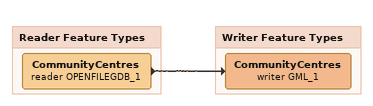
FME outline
Bookmark: Reader Feature Types
CommunityCentres (reader OPENFILEGDB_1)
    -> CommunityCentres (writer GML_1)

Bookmark: Writer Feature Types
CommunityCentres (writer GML_1)
